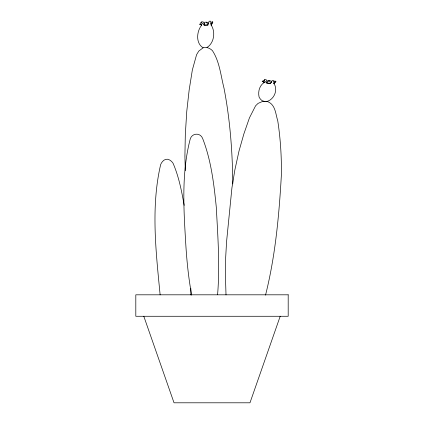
<?xml version="1.0" encoding="UTF-8"?>
<svg xmlns="http://www.w3.org/2000/svg" width="424" height="424" viewBox="0 0 424 424"><rect width="100%" height="100%" fill="white"/><g stroke="black" fill="none" stroke-linecap="round" stroke-linejoin="round"><path stroke-width="0.64" d="M217.592 294.611C220.014 265.498 217.825 236.285 216.288 207.193C213.966 183.963 211.147 160.341 202.64 138.452C200.393 132.436 192.046 132.892 190.238 138.993C181.679 171.784 183.513 206.244 185.521 239.74C186.528 258.29 188.304 276.824 191.664 295.104M265.53 295.146C275.404 255.842 279.103 215.212 281.382 174.858C281.626 156.758 280.487 138.664 277.746 120.766C275.526 113.918 275.584 104.829 267.777 101.67L263.177 101.193L258.068 103.387L255.571 105.836L249.439 117.872L243.858 133.968L238.982 151.14L234.832 170.098L231.912 188.007L226.57 241.701L225.674 257.559L225.345 273.035L226.013 294.908M206.949 47.493C214.051 43.174 215.715 32.107 211.3 25.249L211.979 23.066L210.543 23.14M280.2 316.272L249.975 402.8L174.026 402.8L143.8 316.272M211.3 25.249L212.848 22.117L212.525 21.571L210.924 25.101L210.913 21.242L209.165 21.2L207.93 25.027L204.14 25.233L204.458 22.26L206.674 22.143L207.93 25.027L204.071 25.069L201.707 22.764L200.271 22.843L201.612 25.201C196.614 31.355 195.559 43.354 203.138 47.801M266.495 101.569C273.803 99.995 278.319 90.169 274.068 83.751L275.033 81.922L273.56 81.684M268.339 81.366L268.853 80.401L271.053 81.016L271.418 82.76M274.068 83.751L276.013 81.429L275.722 81.079L273.666 83.804L274.074 80.746L272.266 80.549L270.565 83.47L266.643 83.083L267.29 80.793L269.584 81.016L270.565 83.47L266.59 82.945L264.412 80.746L262.938 80.507L264.062 82.532L264.47 82.479M264.062 82.532C259.329 85.828 257.914 91.611 259.08 97.027C260.288 99.449 262.371 101.612 265.254 101.469M206.435 22.52L208.067 22.795L208.375 23.829M201.575 25.133L199.598 24.11L201.755 25.228M264.242 82.351L262.127 81.281L264.518 82.749M204.463 24.412L203.16 21.878L201.411 21.836L201.601 23.007M267.321 82.277L266.102 79.601L264.29 79.405L264.396 81.249M184.186 205.354C181.636 191.07 178.854 176.633 173.056 163.261C171.778 161.327 169.69 159.504 167.326 159.217C164.178 158.979 161.751 161.878 160.664 164.533C150.743 207.278 155.963 251.686 160.129 294.86M232.781 183.926C232.516 151.824 230.078 119.701 223.999 88.155C220.782 75.573 219.627 61.613 212.371 50.551C209.795 48.166 206.668 46.762 203.228 47.737L198.808 51.055L196.598 54.648L192.342 69.992L189.152 90.058L186.772 111.284L185.32 134.493L184.901 156.249L185.309 170.718M190.848 288.521L190.848 294.892M288.193 294.812L135.807 294.812L135.807 316.272L288.193 316.272L288.193 294.812"/></g></svg>
